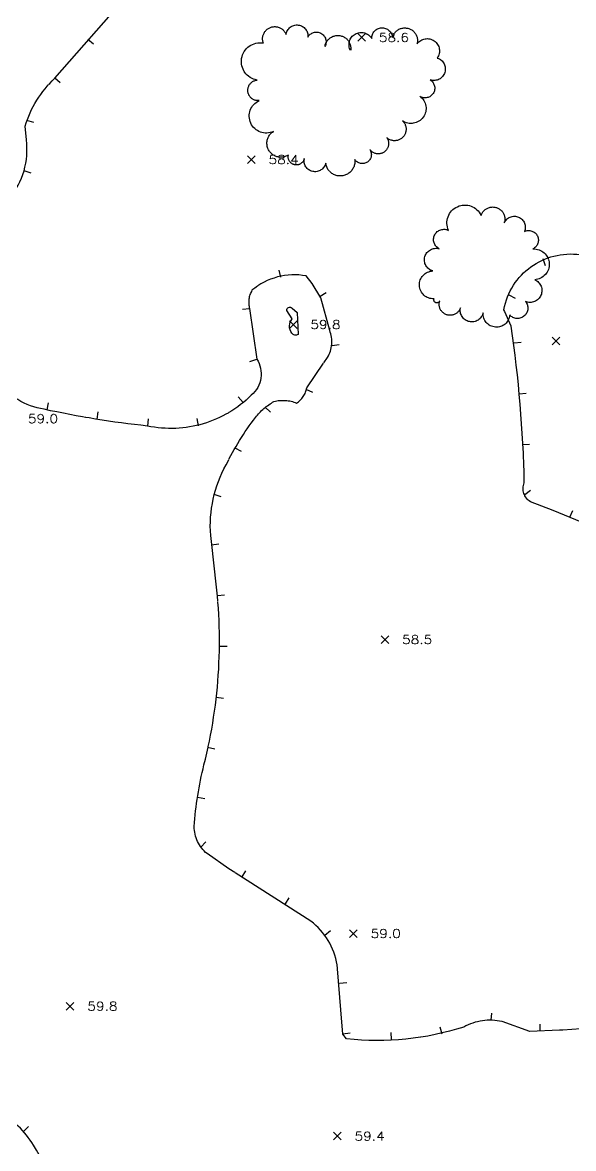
# Model space of a CAD drawing. Header units: feet. Extents: x 1023941 to 1026768, y 90264 to 94497.
# Drawn here: x 1025611.4 to 1025762.7, y 92219.5 to 92528.7 of the extents above; entities that cross this region are included whole.
import ezdxf
from ezdxf.enums import TextEntityAlignment as Align

# ---------------------------------------------------------------- set-up
doc = ezdxf.new("R2010")
doc.units = ezdxf.units.FT
doc.header["$MEASUREMENT"] = 0
for name, pattern in [('LTP600', [40, 40, 0]), ('LTP702', [40, 40, 0]), ('LTP706', [40, 40, 0])]:
    doc.linetypes.add(name, pattern=pattern)
for name, color, linetype in [('CF-DEP_INDX', 11, 'LTP702'), ('CF-DEP_INT', 9, 'LTP706'), ('CF-INDEX', 11, 'Continuous'), ('SPOTELEV', 9, 'Continuous'), ('TREELINE', 9, 'LTP600')]:
    doc.layers.add(name, color=color, linetype=linetype)
doc.styles.add('60', font='simplex.shx', dxfattribs={"width": 1.15, "height": 2.4})

# ---------------------------------------------------------------- blocks, each defined once
blk = doc.blocks.new('SPOT')
for p, q in [((-0.5, -0.5), (0.5, 0.5)), ((-0.5, 0.5), (0.5, -0.5))]:
    blk.add_line(p, q)
blk = doc.blocks.new('DEPRESS2')
blk.add_line((0.005859, -0.996094), (0.001953, -0.001953))
blk = doc.blocks.new('DEPRESS')
blk.add_line((0.005859, -0.996094), (0.001953, -0.001953))

msp = doc.modelspace()

# ---------------------------------------------------------------- linework, layer by layer
at = {"layer": 'CF-DEP_INDX', "elevation": 60, "flags": 128}
msp.add_lwpolyline([(1025938, 92070.59), (1025938.1, 92070.37, -0.035981157), (1025921.42, 92067.24, -0.304238373), (1025918.69, 92069.48, 0.143926419), (1025894.97, 92089.9, 0.02531008), (1025854.85, 92095.88, -0.093671877), (1025846.83, 92098.31, -0.198187891), (1025843.34, 92103.79, 0.104276824), (1025836.73, 92127.22), (1025834.53, 92133.57, 0.143992333), (1025816.02, 92163.02), (1025800.03, 92177.66, 0.265120858), (1025782.04, 92181.74), (1025761.45, 92176.91, -0.183685388), (1025750.53, 92178.36, 0.015655354), (1025716.83, 92158.07), (1025703.98, 92151.03, -0.228631229), (1025691.89, 92152.22, -0.014800575), (1025638.63, 92181.66, -0.179003634), (1025625.06, 92198.39, 0.040195853), (1025614.47, 92220.35, 0.123082538), (1025604.87, 92229.73, -0.171706741), (1025595.25, 92242.74), (1025579.64, 92293.38, -0.1087312), (1025579.23, 92304.1), (1025580.18, 92311.51, 0.221868024), (1025574.52, 92322.39, 0.051703121), (1025560.39, 92331.15), (1025527.34, 92348.55, -0.074033289), (1025514.17, 92359.65, -0.07409459), (1025494.22, 92382.91, -0.074849975), (1025490.2, 92393.12, -0.228531618), (1025492.93, 92409.07, 0.238369906), (1025495.91, 92430.77, -0.249167263), (1025500.48, 92475.43, -0.064984934), (1025508.17, 92483.09, 0.206911557), (1025514.76, 92494.59, -0.056659216), (1025520.09, 92509.18, 0.127872418), (1025525.17, 92533.7, -0.12616412), (1025535.26, 92573.07)], format="xyb", dxfattribs=at)
at = {"layer": 'CF-DEP_INT', "elevation": 59, "flags": 128}
msp.add_lwpolyline([(1025941.11, 92119.53, -0.055634347), (1025916.03, 92143.83, -0.23845432), (1025910, 92167.84, 0.116074238), (1025909.02, 92192.36, -0.231314097), (1025914.49, 92219.43), (1025916.63, 92222.97), (1025916.71, 92224.06, 0.119220327), (1025906.59, 92224.22, -0.083531689), (1025875.98, 92230.71, 0.012098581), (1025803.13, 92252.36, 0.117020171), (1025790.09, 92254.05), (1025758.84, 92251.94), (1025750.68, 92251.59), (1025743.07, 92254.3, 0.186557946), (1025732.55, 92252.82, -0.104844376), (1025700.4, 92249.56), (1025699.38, 92250.85), (1025698.8, 92257.5), (1025697.81, 92269.88, 0.192214181), (1025690.56, 92281.9), (1025668.06, 92296.3), (1025662.1, 92300.44, -0.220964705), (1025658.57, 92307.89, -0.045441975), (1025661.25, 92324.78, 0.096587485), (1025664.2, 92377.78), (1025663.09, 92387.81, -0.146901156), (1025667.33, 92407.19, -0.049229076), (1025675.37, 92420.23, -0.098972611), (1025680.46, 92424.6, -0.166580652), (1025686.67, 92424.16, 0.203579391), (1025689.49, 92428.4), (1025695.15, 92436.7, 0.235537485), (1025695.75, 92444.09), (1025693.31, 92453.04), (1025690.97, 92457.01), (1025689.32, 92459.09, 0.225690922), (1025674.42, 92455.13, 0.211327256), (1025673.78, 92450.1), (1025675.72, 92436.27, -0.377462267), (1025674.24, 92426.35, -0.252963723), (1025645.72, 92417.86, -0.026931061), (1025617.37, 92422.46, -0.201086459), (1025604.56, 92430.33, -0.044928221), (1025593.3, 92447.77), (1025591.75, 92452.52), (1025591.23, 92455.54, -0.146067516), (1025600.78, 92472.25), (1025607.86, 92480.45, 0.209555475), (1025612.49, 92496.42), (1025612.17, 92500.21, -0.131574812), (1025620.28, 92513.36), (1025647.18, 92544.06), (1025651.5, 92549.28), (1025655.57, 92592.75, -0.164454002), (1025686.62, 92635.09, -0.036869225), (1025717.53, 92655.92), (1025767.86, 92685.99, 0.27464762), (1025772.16, 92690.91), (1025772.16, 92690.91, 0.06327886), (1025764.74, 92698.95, -0.120854253), (1025758.09, 92708.12, -0.235874979), (1025758.64, 92712.47), (1025779.62, 92696.71, -0.09950664), (1025786.04, 92680.7, -0.025572751), (1025802.96, 92630.79), (1025812.05, 92586.53, 0.021437175), (1025837.72, 92510.51, 0.034644321), (1025853.25, 92470.33, 0.097545608), (1025859.38, 92449.62, -0.066794885), (1025878.47, 92390.77, 0.016986505), (1025892.26, 92331.52), (1025897.95, 92300.39), (1025899.25, 92287.07, 0.035477997), (1025906.06, 92269.51, -0.306420485), (1025906.76, 92261.92, 0.433687655), (1025910.87, 92255, 0.056699416), (1025943.41, 92252.03, 0.190661048), (1025954.25, 92253.77), (1025970.75, 92261.83, 0.075592367), (1025968.65, 92288.51), (1025956.55, 92342.62, -0.02285039), (1025947.74, 92388.86, -0.052761877), (1025959.02, 92394.89, 0.337920552), (1025965.05, 92404.58, -0.168919686), (1025967.06, 92413.11, 0.079912879), (1025970.27, 92420.49), (1025976.69, 92439.58), (1026013.86, 92377.3, -0.259109415), (1026014.14, 92360.76, -0.143971324), (1026014.42, 92350.24, 0.073625393), (1026012.92, 92331.53), (1026024.35, 92311.42, 0.134734014), (1026034.2, 92302.72), (1026056.29, 92307.9, -0.259147198), (1026054.36, 92297.27), (1026046.52, 92285.59), (1026041.1, 92278.09, 0.225080412), (1026038.84, 92270.75, 0.288088906), (1026044.8, 92260.51, -0.375618863), (1026042.5, 92251.47, 0.401177024), (1026034.41, 92236.61, 0.089794083), (1026037.58, 92217, -0.036183707), (1026047.03, 92161.54), (1026048.92, 92147.68), (1026049.27, 92139.95, -0.208880718), (1026043.82, 92137.68, 0.327707445), (1026039.15, 92129.96, -0.040777941), (1026037.68, 92111.93, 0.099754802), (1026045.57, 92102.01), (1026046.64, 92100.26, -0.100515578), (1026027.9, 92078.29), (1026021.99, 92070.97), (1026019.86, 92068.8), (1026006.62, 92077.16)], format="xyb", dxfattribs=at)
at = {"layer": 'CF-DEP_INT', "elevation": 58, "flags": 128}
msp.add_lwpolyline([(1025849.18, 92431.83, -0.166770721), (1025860.11, 92423.54, -0.156330097), (1025866.57, 92399.56, -0.108138227), (1025865.47, 92382.04), (1025857.78, 92356.1, 0.117364139), (1025856.82, 92344.02, -0.090474086), (1025853.91, 92299.64, -0.21979416), (1025847.7, 92297.72, -0.294272085), (1025829.91, 92310.67, 0.282824202), (1025810.93, 92325.08, -0.239060411), (1025786.71, 92343.05, -0.45439335), (1025790.68, 92351.57, -0.069357926), (1025814.32, 92355.17), (1025818.68, 92356.61), (1025819, 92357.9, 0.124613826), (1025799.63, 92374.95, 0.031872974), (1025750.84, 92397.07, -0.363902234), (1025749.17, 92402.27, 0.031329796), (1025745.54, 92445.33), (1025743.56, 92449.82, -0.401141005), (1025764.48, 92464.93), (1025782.1, 92462.81, 0.269321391), (1025807.36, 92472.97, 0.044548525), (1025819.11, 92490.85, -0.1446127), (1025824.79, 92497.25, 0.205953829), (1025829.57, 92503.18), (1025832.3, 92509.62), (1025832.91, 92509.93, -0.074888374), (1025839.24, 92494.43), (1025846.45, 92473.99), (1025850.57, 92461.47, 0.078941432), (1025830.39, 92457.42, 0.083034419), (1025820.86, 92452.29, 0.433243497), (1025821.15, 92446.02, 0.07711633), (1025843.83, 92434.16), (1025849.18, 92431.83)], format="xyb", close=True, dxfattribs=at)
at = {"layer": 'CF-INDEX', "elevation": 60, "flags": 128}
msp.add_lwpolyline([(1025685.46, 92447.34), (1025683.96, 92449.63, -0.707036375), (1025685.41, 92450.23), (1025686.82, 92449.06), (1025687.07, 92443.04, -0.493600672), (1025685.39857, 92443.37388, -0.358756983), (1025685.46, 92447.34), (1025685.46, 92447.34)], format="xyb", close=True, dxfattribs=at)
at = {"layer": 'TREELINE', "flags": 128}
for points in [[(1025684.41, 92492.28, -1), (1025680.3, 92498.75, -1), (1025676.39, 92507.23, -1), (1025675.81, 92512.87, -1), (1025677.54, 92523.06, -1), (1025683.78, 92525.38, -1), (1025689.74, 92524.64, -1), (1025694.44, 92522.12, -1), (1025701.5, 92520.96, -1), (1025707.29, 92524.27, -1), (1025712.95, 92524.55, -1), (1025719.75, 92522.81, -1), (1025725.27, 92518.93, -1), (1025723.37, 92512.89, -1), (1025720.48, 92508.41, -1), (1025715.69, 92501.72, -1), (1025711.43, 92497.04, -1), (1025706.75, 92493.84, -1), (1025702.63, 92491.02, -1), (1025694.66, 92490.07, -1), (1025688.79, 92491.34, -1), (1025684.41, 92492.28)], [(1025724.38, 92452.8, -1), (1025724.05, 92460.46, -1), (1025725.79, 92466.55, -1), (1025728.39, 92471.58, -1), (1025737.32, 92475.7, -1), (1025743.67, 92473.66, -1), (1025749.18, 92471.28, -1), (1025751.55, 92466.5, -1), (1025752.02, 92458.05, -1), (1025749.46, 92452.08, -1), (1025745.17, 92448.38, -1), (1025737.86, 92448.97, -1), (1025731.64, 92450.31, -1), (1025725.96, 92452.26, -1), (1025724.38, 92452.8)]]:
    msp.add_lwpolyline(points, format="xyb", close=True, dxfattribs=at)

# ---------------------------------------------------------------- block references
at = {"layer": 'CF-DEP_INDX', "xscale": 2.000000000000099, "yscale": 2, "zscale": 2, "rotation": 133.8593139999183}
msp.add_blockref('DEPRESS', (1025611.68, 92224.15, 60), dxfattribs=at)
at = {"layer": 'CF-DEP_INT', "yscale": 2, "zscale": 2}
for p, xscale, rotation in [((1025629.39, 92523.99, 59), 2.000000000032241, 48.75997899903392), ((1025620.28, 92513.36, 59), 1.999999999967718, 50.16790200132739), ((1025612.65, 92501.78, 59), 1.999999999993358, 73.0297870003269), ((1025611.92, 92487.94, 59), 1.999999999995548, 72.15773900096497), ((1025754.37, 92463.77, 58), 2.00000000001392, 16.22553599999102), ((1025682.21, 92458.72, 59), 2.000000000043545, 191.4505889998653), ((1025693.1, 92453.41, 59), 2.000000000006789, 120.5433370002184), ((1025745.01, 92453.82, 58), 2.000000000016739, 61.05743299926193), ((1025673.78, 92450.1, 59), 2.000000000004494, 273.6276130008595), ((1025696.42, 92439.85, 59), 2.000000000005129, 98.98693100060396), ((1025746.37, 92440.58, 58), 2.000000000003018, 96.75983099955924), ((1025675.72, 92436.27, 59), 2.0000000000027, 289.8412890007997), ((1025689.27, 92427.92, 59), 2.000000000023471, 65.1891049987568), ((1025671.97, 92424.36, 59), 1.999999999969505, 221.1352120010136), ((1025747.72, 92426.65, 58), 2.000000000000616, 94.11615599834357), ((1025618.08, 92422.3, 59), 2.000000000017291, 167.8807710001019), ((1025631.84, 92419.75, 59), 1.9999999999745, 170.9461320000847), ((1025678.03, 92423.04, 59), 2.000000000021984, 46.58498399935649), ((1025645.72, 92417.86, 59), 2.000000000015568, 173.1111630000508), ((1025659.64, 92417.95, 59), 2.000000000054561, 191.2495529997797), ((1025748.63, 92412.68, 58), 2.000000000007806, 93.21744700149924), ((1025669.77, 92411.8, 59), 1.999999999973837, 62.10830100114976), ((1025749.33, 92398.93, 58), 1.999999999982526, 128.9411209997117), ((1025664.05, 92399.05, 59), 2.000000000015909, 70.82557899874455), ((1025761.61, 92392.75, 58), 2.00000000002776, 157.6519070004073), ((1025663.35, 92385.17, 59), 2.000000000001835, 95.69703499919282), ((1025664.91, 92371.26, 59), 2.000000000003761, 94.33257900106899), ((1025665.6, 92357.28, 59), 1.999999999997212, 91.39196799987529), ((1025664.63, 92343.32, 59), 2.000000000007878, 82.13734499836826), ((1025662.23, 92329.54, 59), 1.999999999998846, 78.44725500023489), ((1025659.48, 92315.81, 59), 1.999999999992792, 80.29764600053367), ((1025660.35, 92302.24, 59), 2.00000000001103, 134.2972630002228), ((1025671.62, 92294.02, 59), 2.000000000042752, 147.3254620009043), ((1025683.49, 92286.61, 59), 1.99999999996285, 148.1869049991347), ((1025694.4, 92277.98, 59), 1.999999999987677, 128.0732759995634), ((1025698.46, 92264.8, 59), 2.000000000003666, 93.85904399865095), ((1025739.94, 92254.69, 59), 2.000000000004117, 172.7306889998185), ((1025712.65, 92249.35, 59), 2.000000000034975, 182.4512479999305), ((1025726.54, 92250.99, 59), 2.000000000044249, 194.725190999876), ((1025753.45, 92251.64, 59), 2.000000000008182, 180.9070169999172), ((1025699.38, 92250.85, 59), 1.999999999997284, 98.84778099882105)]:
    msp.add_blockref('DEPRESS2', p, dxfattribs=dict(at, xscale=xscale, rotation=rotation))
at = {"layer": 'SPOTELEV', "xscale": 2.099999999976717, "yscale": 2.100000000005821, "zscale": 2.1}
for p in [(1025704.51, 92524.58), (1025674.24, 92491.03), (1025685.74, 92445.74), (1025757.87, 92441.21), (1025710.89, 92359.21), (1025702.26, 92278.48), (1025624.5, 92258.54), (1025697.85, 92222.86)]:
    msp.add_blockref('SPOT', p, dxfattribs=at)

# ---------------------------------------------------------------- texts
at = {"layer": 'SPOTELEV', "style": '60', "width": 1.15}
for s, p in [('58.6', (1025713.37, 92524.58)), ('58.4', (1025683.11, 92491.03)), ('59.8', (1025694.6, 92445.74)), ('59.0', (1025617.05, 92419.89)), ('58.5', (1025719.76, 92359.21)), ('59.0', (1025711.13, 92278.48)), ('59.8', (1025633.37, 92258.54)), ('59.4', (1025706.72, 92222.86))]:
    msp.add_text(s, height=2.4, dxfattribs=at).set_placement(p, align=Align.MIDDLE_CENTER)

doc.saveas('drawing.dxf')
